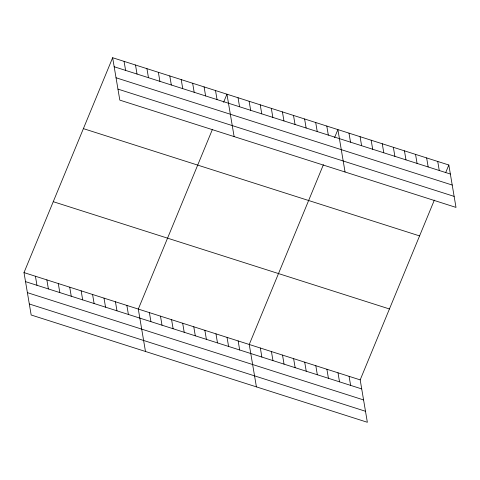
<?xml version="1.0" encoding="UTF-8"?>
<svg xmlns="http://www.w3.org/2000/svg" width="480" height="480" viewBox="0 0 480 480"><rect width="100%" height="100%" fill="white"/><g stroke="black" fill="none" stroke-linecap="round" stroke-linejoin="round"><path stroke-width="0.72" d="M434.34 200.118L360.186 379.878L367.356 422.28L31.17 315L24 272.598L112.644 57.72L448.83 165L456 207.402L119.814 100.122L112.644 57.72M212.46 129.312L138.3 309.078L145.476 351.48M223.602 102.3L226.944 94.194L234.12 136.596M323.4 164.712L249.246 344.478L256.416 386.88M334.542 137.7L337.89 129.594L345.06 171.996M445.764 172.428L448.83 165M114.174 66.756L450.354 174.036M116.034 77.766L452.22 185.046M117.954 89.112L454.14 196.392M83.394 128.628L419.574 235.908M53.25 201.69L389.436 308.97M24 272.598L360.186 379.878M25.53 281.64L361.716 388.92M27.39 292.65L363.576 399.93M29.31 303.99L365.496 411.27M437.736 161.46L439.26 170.496M426.642 157.92L428.166 166.956M415.548 154.38L417.072 163.416M404.454 150.84L405.978 159.876M393.36 147.294L394.884 156.336M382.266 143.754L383.79 152.796M371.172 140.214L372.696 149.256M360.078 136.674L361.602 145.716M348.984 133.134L350.508 142.176M326.796 126.054L328.32 135.09M315.702 122.514L317.226 131.55M349.092 376.338L350.622 385.38M304.608 118.974L306.132 128.01M337.998 372.798L339.528 381.834M293.508 115.434L295.038 124.47M326.904 369.258L328.428 378.294M282.414 111.894L283.944 120.93M315.81 365.718L317.334 374.754M271.32 108.354L272.85 117.39M304.716 362.178L306.24 371.214M260.226 104.814L261.756 113.85M293.622 358.638L295.146 367.674M249.132 101.274L250.662 110.31M282.528 355.098L284.052 364.134M238.038 97.734L239.568 106.77M271.434 351.558L272.958 360.594M260.34 348.018L261.864 357.054M215.514 90.546L217.044 99.582M204.084 86.898L205.614 95.934M238.152 340.938L239.676 349.974M192.654 83.25L194.184 92.286M227.058 337.398L228.582 346.434M181.224 79.602L182.754 88.638M215.964 333.858L217.488 342.894M169.794 75.954L171.324 84.99M204.87 330.318L206.394 339.354M158.364 72.306L159.894 81.348M193.776 326.778L195.3 335.814M146.934 68.658L148.464 77.7M182.682 323.238L184.206 332.274M135.504 65.01L137.034 74.052M171.588 319.698L173.112 328.734M124.074 61.368L125.604 70.404M160.488 316.158L162.018 325.194M149.394 312.618L150.924 321.654M126.87 305.43L128.4 314.466M115.44 301.782L116.97 310.818M104.01 298.134L105.54 307.17M92.58 294.486L94.11 303.522M81.15 290.838L82.68 299.874M69.72 287.19L71.25 296.226M58.29 283.542L59.82 292.578M46.86 279.894L48.39 288.93M35.43 276.246L36.96 285.282"/></g></svg>
